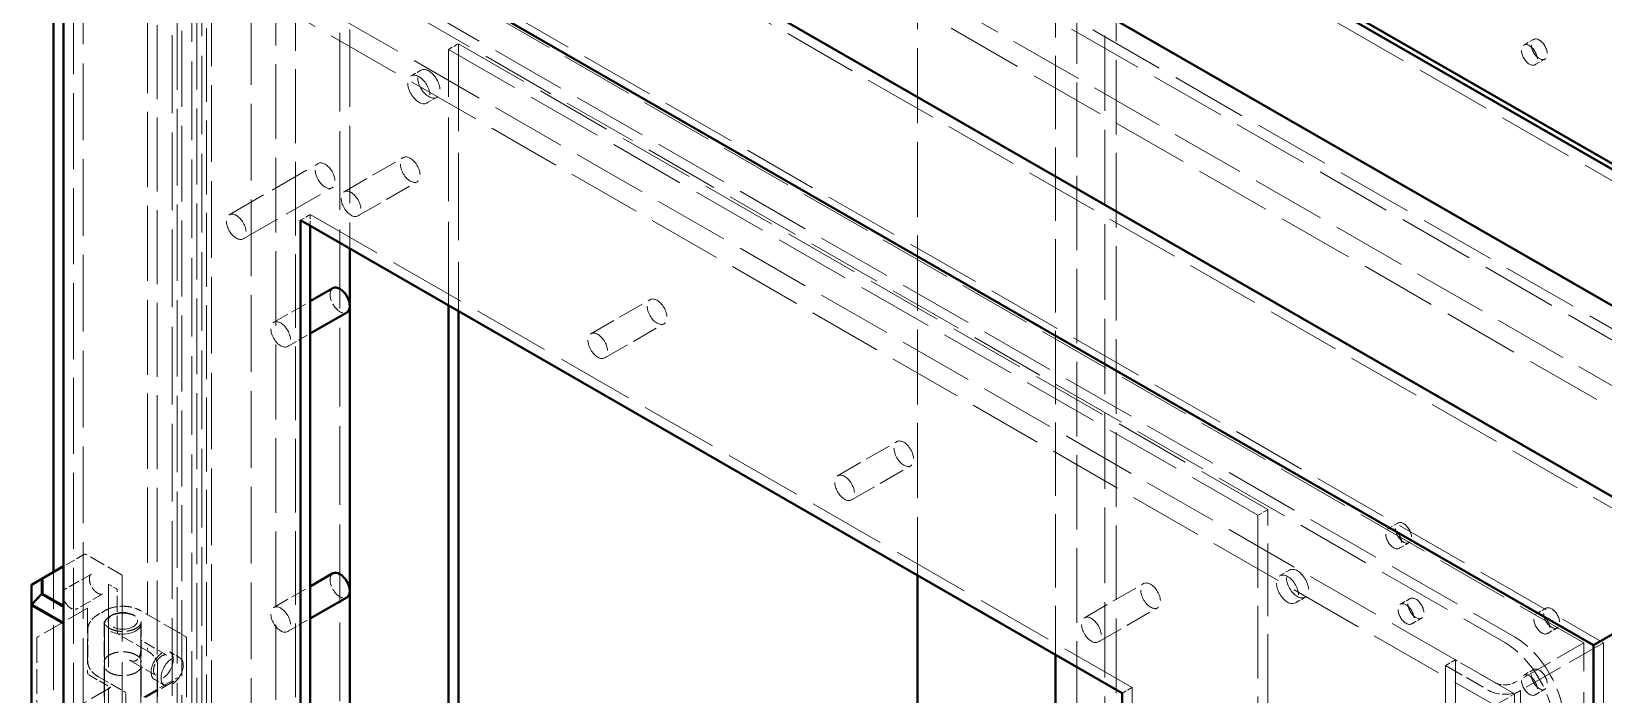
# Model space of a CAD drawing. Header units: millimetres. Extents: x 0 to 2378, y 0 to 1682.
# Drawn here: x 2101.5 to 2191.6, y 1462 to 1500 of the extents above; entities that cross this region are included whole.
import ezdxf

# ---------------------------------------------------------------- set-up
doc = ezdxf.new("R2010")
doc.units = ezdxf.units.MM
doc.header["$LTSCALE"] = 2
doc.linetypes.add('DASHED', pattern=[0.2067, 0.1654, -0.0413])
for name, color, linetype, lineweight in [('가려진 것(ISO)', 2, 'DASHED', 18), ('가시적인 것(ISO)', 3, 'Continuous', 40), ('가시적인 좁은 것(ISO)', 3, 'Continuous', 35)]:
    doc.layers.add(name, color=color, linetype=linetype, lineweight=lineweight)

msp = doc.modelspace()

# ---------------------------------------------------------------- linework, layer by layer
at = {"layer": '가려진 것(ISO)', "ltscale": 13.010817}
msp.add_line((2152.2747, 1574.3754), (2152.2747, 1468.8397), dxfattribs=at)
at = {"layer": '가려진 것(ISO)', "ltscale": 13.102725}
msp.add_line((2163.0227, 1441.3027), (2163.0227, 1547.5838), dxfattribs=at)
at = {"layer": '가려진 것(ISO)', "ltscale": 12.917272}
for p, q in [((2163.6733, 1546.457), (2163.6733, 1441.6802)), ((2161.4105, 1545.154), (2161.4105, 1440.3772))]:
    msp.add_line(p, q, dxfattribs=at)
at = {"layer": '가려진 것(ISO)', "ltscale": 12.719114}
msp.add_line((2160.1943, 1545.955), (2160.1943, 1464.2791), dxfattribs=at)
at = {"layer": '가려진 것(ISO)', "ltscale": 13.269882}
msp.add_line((2109.8483, 1539.4777), (2109.8483, 1413.9012), dxfattribs=at)
at = {"layer": '가려진 것(ISO)', "ltscale": 13.202866}
for p, q in [((2230.6221, 1470.2519), (2110.9797, 1539.1495)), ((2110.1312, 1538.6608), (2229.7736, 1469.7633)), ((2103.9086, 1535.0775), (2223.5511, 1466.18))]:
    msp.add_line(p, q, dxfattribs=at)
at = {"layer": '가려진 것(ISO)', "ltscale": 13.16608}
for p, q in [((2110.9797, 1539.1495), (2110.9797, 1414.5553)), ((2110.1312, 1414.0666), (2110.1312, 1538.6608)), ((2103.9086, 1410.4833), (2103.9086, 1535.0775))]:
    msp.add_line(p, q, dxfattribs=at)
at = {"layer": '가려진 것(ISO)', "ltscale": 13.245917}
for p, q in [((2221.854, 1465.1863), (2109.5655, 1529.849)), ((2110.1312, 1530.1747), (2222.4197, 1465.5121))]:
    msp.add_line(p, q, dxfattribs=at)
at = {"layer": '가려진 것(ISO)', "ltscale": 12.83912}
msp.add_line((2108.7169, 1416.5325), (2108.7169, 1529.354), dxfattribs=at)
at = {"layer": '가려진 것(ISO)', "ltscale": 12.965651}
msp.add_line((2115.5052, 1418.8191), (2115.5052, 1528.3705), dxfattribs=at)
at = {"layer": '가려진 것(ISO)', "ltscale": 12.912267}
for p, q in [((2115.5052, 1528.3705), (2224.9653, 1465.3366)), ((2111.5454, 1526.0902), (2221.0055, 1463.0563))]:
    msp.add_line(p, q, dxfattribs=at)
at = {"layer": '가려진 것(ISO)', "ltscale": 12.810837}
for p, q in [((2116.6365, 1419.4732), (2116.6365, 1527.7164)), ((2111.5454, 1416.5414), (2111.5454, 1524.7846))]:
    msp.add_line(p, q, dxfattribs=at)
at = {"layer": '가려진 것(ISO)', "ltscale": 13.235192}
for p, q in [((2116.6365, 1527.7164), (2224.9653, 1465.334)), ((2111.5454, 1524.7846), (2219.8741, 1462.4022))]:
    msp.add_line(p, q, dxfattribs=at)
at = {"layer": '가려진 것(ISO)', "ltscale": 13.288179}
for p, q in [((2111.8282, 1518.9115), (2111.8282, 1451.5456)), ((2104.4743, 1514.6767), (2104.4743, 1447.3108))]:
    msp.add_line(p, q, dxfattribs=at)
at = {"layer": '가려진 것(ISO)', "ltscale": 12.886484}
msp.add_line((2194.7011, 1471.1882), (2111.8282, 1518.9115), dxfattribs=at)
at = {"layer": '가려진 것(ISO)', "ltscale": 12.873099}
msp.add_line((2191.0242, 1464.8359), (2104.4743, 1514.6767), dxfattribs=at)
at = {"layer": '가려진 것(ISO)', "ltscale": 13.476657}
msp.add_line((2109.5655, 1461.9204), (2109.5655, 1507.468), dxfattribs=at)
at = {"layer": '가려진 것(ISO)', "ltscale": 13.036946}
for p, q in [((2113.5253, 1506.6761), (2185.933, 1464.9793)), ((2114.091, 1507.0018), (2186.4987, 1465.305)), ((2119.1821, 1506.6635), (2191.5899, 1464.9666)), ((2114.091, 1503.7317), (2186.4987, 1462.0348))]:
    msp.add_line(p, q, dxfattribs=at)
at = {"layer": '가려진 것(ISO)', "ltscale": 13.634165}
for p, q in [((2119.1821, 1455.9755), (2119.1821, 1506.6635)), ((2110.6968, 1454.3468), (2110.6968, 1505.0347)), ((2111.2625, 1454.6725), (2111.2625, 1505.3604)), ((2191.5899, 1464.9666), (2191.5899, 1414.2787)), ((2186.4987, 1462.0348), (2186.4987, 1411.3469))]:
    msp.add_line(p, q, dxfattribs=at)
at = {"layer": '가려진 것(ISO)', "ltscale": 13.026467}
msp.add_line((2108.1513, 1506.1805), (2108.1513, 1466.557), dxfattribs=at)
at = {"layer": '가려진 것(ISO)', "ltscale": 12.731393}
msp.add_line((2190.4585, 1464.9641), (2119.7478, 1505.6837), dxfattribs=at)
at = {"layer": '가려진 것(ISO)', "ltscale": 13.398176}
msp.add_line((2119.7478, 1505.6837), (2119.7478, 1487.5707), dxfattribs=at)
at = {"layer": '가려진 것(ISO)', "ltscale": 12.833244}
msp.add_line((2114.091, 1502.4261), (2185.3673, 1461.3808), dxfattribs=at)
at = {"layer": '가려진 것(ISO)', "ltscale": 13.282315}
msp.add_line((2114.091, 1453.0463), (2114.091, 1502.4261), dxfattribs=at)
at = {"layer": '가려진 것(ISO)', "ltscale": 0.761779}
for p, q in [((2125.4047, 1498.9924), (2125.9703, 1499.3182)), ((2187.5893, 1499.5673), (2187.0236, 1499.2415)), ((2188.2365, 1498.4435), (2187.6708, 1498.1177)), ((2123.8242, 1497.8052), (2123.2585, 1497.4794)), ((2124.7224, 1496.2453), (2124.1567, 1495.9196)), ((2116.9194, 1489.1995), (2117.4851, 1489.5253)), ((2171.7909, 1472.2804), (2172.3566, 1472.6061)), ((2179.8112, 1471.8351), (2179.2455, 1471.5093)), ((2180.4583, 1470.7113), (2179.8926, 1470.3855)), ((2173.6045, 1469.1386), (2173.0388, 1468.8128)), ((2174.5027, 1467.5787), (2173.9371, 1467.253)), ((2180.5183, 1467.5036), (2179.9526, 1467.1779)), ((2188.2964, 1466.9487), (2187.7307, 1466.623)), ((2181.1654, 1466.3799), (2180.5997, 1466.0541)), ((2188.9436, 1465.8249), (2188.3779, 1465.4992)), ((2110.0146, 1464.1033), (2109.4489, 1464.4291)), ((2183.1046, 1463.9868), (2182.5389, 1463.6611)), ((2187.5893, 1463.4317), (2187.0236, 1463.1059)), ((2109.1163, 1462.5434), (2108.5507, 1462.8692)), ((2164.0127, 1462.0803), (2164.5784, 1462.406)), ((2188.2365, 1462.3079), (2187.6708, 1461.9821))]:
    msp.add_line(p, q, dxfattribs=at)
at = {"layer": '가려진 것(ISO)', "ltscale": 13.223674}
for p, q in [((2172.3566, 1472.6061), (2125.9703, 1499.3182)), ((2125.4047, 1498.9924), (2171.7909, 1472.2804))]:
    msp.add_line(p, q, dxfattribs=at)
at = {"layer": '가려진 것(ISO)', "ltscale": 15.120252}
msp.add_line((2125.9703, 1499.3182), (2125.9703, 1483.9874), dxfattribs=at)
at = {"layer": '가려진 것(ISO)', "ltscale": 14.477685}
msp.add_line((2125.4047, 1484.3132), (2125.4047, 1498.9924), dxfattribs=at)
at = {"layer": '가려진 것(ISO)', "ltscale": 6.856808}
for p, q in [((2112.8432, 1489.5184), (2117.9344, 1492.4502)), ((2113.6416, 1488.1319), (2118.7328, 1491.0637)), ((2191.5899, 1464.9666), (2186.4987, 1462.0348))]:
    msp.add_line(p, q, dxfattribs=at)
at = {"layer": '가려진 것(ISO)', "ltscale": 4.571172}
for p, q in [((2119.4193, 1490.8369), (2122.8134, 1492.7914)), ((2120.2177, 1489.4504), (2123.6119, 1491.4049)), ((2133.5614, 1482.693), (2136.9555, 1484.6475)), ((2134.3599, 1481.3065), (2137.754, 1483.261)), ((2147.7036, 1474.5491), (2151.0977, 1476.5036)), ((2148.502, 1473.1625), (2151.8961, 1475.1171)), ((2161.8457, 1466.4052), (2165.2398, 1468.3597)), ((2162.6441, 1465.0186), (2166.0383, 1466.9732))]:
    msp.add_line(p, q, dxfattribs=at)
at = {"layer": '가려진 것(ISO)', "ltscale": 0.758838}
msp.add_line((2117.4851, 1489.5253), (2117.4851, 1488.8738), dxfattribs=at)
at = {"layer": '가려진 것(ISO)', "ltscale": 13.425254}
msp.add_line((2164.5784, 1462.406), (2117.4851, 1489.5253), dxfattribs=at)
at = {"layer": '가려진 것(ISO)', "ltscale": 2.823223}
for p, q in [((2115.3888, 1483.3474), (2117.4851, 1484.5545)), ((2115.3888, 1466.9964), (2117.4851, 1468.2036))]:
    msp.add_line(p, q, dxfattribs=at)
at = {"layer": '가려진 것(ISO)', "ltscale": 1.747849}
for p, q in [((2116.1872, 1481.9608), (2117.4851, 1482.7082)), ((2116.1872, 1465.6099), (2117.4851, 1466.3573))]:
    msp.add_line(p, q, dxfattribs=at)
at = {"layer": '가려진 것(ISO)', "ltscale": 12.578616}
for p, q in [((2171.7909, 1472.2804), (2171.7909, 1429.7679)), ((2172.3566, 1430.0937), (2172.3566, 1472.6061))]:
    msp.add_line(p, q, dxfattribs=at)
at = {"layer": '가려진 것(ISO)', "ltscale": 1.615728}
msp.add_line((2104.5427, 1470.0457), (2103.3429, 1469.3548), dxfattribs=at)
at = {"layer": '가려진 것(ISO)', "ltscale": 2.749199}
msp.add_line((2106.6638, 1468.8702), (2104.6225, 1470.0457), dxfattribs=at)
at = {"layer": '가려진 것(ISO)', "ltscale": 11.282131}
msp.add_line((2102.7772, 1457.5899), (2102.7772, 1469.0291), dxfattribs=at)
at = {"layer": '가려진 것(ISO)', "ltscale": 1.975773}
for p, q in [((2104.9369, 1468.912), (2103.4698, 1468.0671)), ((2105.5956, 1467.7681), (2104.1286, 1466.9233))]:
    msp.add_line(p, q, dxfattribs=at)
at = {"layer": '가려진 것(ISO)', "ltscale": 14.320271}
for p, q in [((2106.7039, 1459.1211), (2106.7039, 1468.8009)), ((2105.9217, 1468.3122), (2105.9217, 1458.6325))]:
    msp.add_line(p, q, dxfattribs=at)
at = {"layer": '가려진 것(ISO)', "ltscale": 11.611031}
msp.add_line((2197.8124, 1468.745), (2191.0242, 1464.8359), dxfattribs=at)
at = {"layer": '가려진 것(ISO)', "ltscale": 0.609403}
msp.add_line((2106.381, 1468.0558), (2105.9284, 1468.3164), dxfattribs=at)
at = {"layer": '가려진 것(ISO)', "ltscale": 2.799804}
msp.add_line((2106.4211, 1465.5829), (2106.4211, 1467.9865), dxfattribs=at)
at = {"layer": '가려진 것(ISO)', "ltscale": 3.847387}
for p, q in [((2104.7172, 1466.953), (2101.8605, 1465.3079)), ((2106.0416, 1462.4024), (2103.1849, 1460.7573))]:
    msp.add_line(p, q, dxfattribs=at)
at = {"layer": '가려진 것(ISO)', "ltscale": 4.304514}
for p, q in [((2104.724, 1466.9488), (2104.724, 1463.2535)), ((2101.8204, 1465.2386), (2101.8204, 1461.5433))]:
    msp.add_line(p, q, dxfattribs=at)
at = {"layer": '가려진 것(ISO)', "ltscale": 0.744879}
msp.add_line((2105.7267, 1466.8185), (2105.334, 1466.5906), dxfattribs=at)
at = {"layer": '가려진 것(ISO)', "ltscale": 2.971227}
msp.add_line((2109.9497, 1465.5503), (2107.7435, 1466.8207), dxfattribs=at)
at = {"layer": '가려진 것(ISO)', "ltscale": 2.704569}
for p, q in [((2105.677, 1466.1948), (2105.677, 1463.873)), ((2107.797, 1466.1948), (2107.797, 1463.873))]:
    msp.add_line(p, q, dxfattribs=at)
at = {"layer": '가려진 것(ISO)', "ltscale": 13.933224}
for p, q in [((2105.697, 1466.064), (2105.697, 1456.6459)), ((2107.777, 1466.064), (2107.777, 1456.6459))]:
    msp.add_line(p, q, dxfattribs=at)
at = {"layer": '가려진 것(ISO)', "ltscale": 0.269272}
for p, q in [((2106.1408, 1466.5683), (2105.9988, 1466.4859)), ((2107.3333, 1466.5683), (2107.4753, 1466.4859))]:
    msp.add_line(p, q, dxfattribs=at)
at = {"layer": '가려진 것(ISO)', "ltscale": 2.177789}
msp.add_line((2104.737, 1465.7426), (2104.737, 1463.873), dxfattribs=at)
at = {"layer": '가려진 것(ISO)', "ltscale": 2.209348}
msp.add_line((2108.1346, 1464.5116), (2106.4941, 1465.4563), dxfattribs=at)
at = {"layer": '가려진 것(ISO)', "ltscale": 2.006038}
for p, q in [((2109.2726, 1464.2537), (2107.783, 1465.1114)), ((2108.6139, 1463.1098), (2107.1243, 1463.9675))]:
    msp.add_line(p, q, dxfattribs=at)
at = {"layer": '가려진 것(ISO)', "ltscale": 0.744878}
msp.add_line((2110.341, 1465.3232), (2109.9499, 1465.5502), dxfattribs=at)
at = {"layer": '가려진 것(ISO)', "ltscale": 12.982252}
msp.add_line((2110.3809, 1456.4787), (2110.3809, 1465.254), dxfattribs=at)
at = {"layer": '가려진 것(ISO)', "ltscale": 5.33305}
msp.add_line((2190.4585, 1464.9641), (2186.4987, 1462.6838), dxfattribs=at)
at = {"layer": '가려진 것(ISO)', "ltscale": 14.513788}
for p, q in [((2190.4585, 1445.343), (2190.4585, 1464.9641)), ((2183.1046, 1463.9868), (2183.1046, 1444.3657)), ((2182.5389, 1463.6611), (2182.5389, 1444.0399)), ((2186.8381, 1462.2277), (2186.8381, 1442.6066))]:
    msp.add_line(p, q, dxfattribs=at)
at = {"layer": '가려진 것(ISO)', "ltscale": 0.247511}
msp.add_line((2108.1513, 1464.6874), (2108.1513, 1464.4748), dxfattribs=at)
at = {"layer": '가려진 것(ISO)', "ltscale": 3.047415}
msp.add_line((2185.3673, 1462.6838), (2183.1046, 1463.9868), dxfattribs=at)
at = {"layer": '가려진 것(ISO)', "ltscale": 1.676033}
msp.add_line((2104.7971, 1463.1269), (2106.0416, 1462.4102), dxfattribs=at)
at = {"layer": '가려진 것(ISO)', "ltscale": 5.371144}
for p, q in [((2105.677, 1463.6604), (2105.677, 1459.0495)), ((2107.797, 1463.6604), (2107.797, 1459.0495)), ((2108.737, 1463.6604), (2108.737, 1459.0495))]:
    msp.add_line(p, q, dxfattribs=at)
at = {"layer": '가려진 것(ISO)', "ltscale": 3.352166}
msp.add_line((2182.5389, 1463.6611), (2185.0279, 1462.2277), dxfattribs=at)
at = {"layer": '가려진 것(ISO)', "ltscale": 2.018878}
msp.add_line((2105.3395, 1463.0219), (2106.8385, 1462.1586), dxfattribs=at)
at = {"layer": '가려진 것(ISO)', "ltscale": 2.5141}
for p, q in [((2107.9416, 1461.8563), (2109.8084, 1462.9313)), ((2108.0498, 1461.8322), (2109.9165, 1462.9072))]:
    msp.add_line(p, q, dxfattribs=at)
at = {"layer": '가려진 것(ISO)', "ltscale": 0.037994}
msp.add_line((2109.9165, 1462.9151), (2109.8882, 1462.9313), dxfattribs=at)
at = {"layer": '가려진 것(ISO)', "ltscale": 13.546203}
msp.add_line((2164.5784, 1430.3582), (2164.5784, 1462.406), dxfattribs=at)
at = {"layer": '가려진 것(ISO)', "ltscale": 1.980784}
msp.add_line((2186.8381, 1462.2277), (2185.3673, 1461.3808), dxfattribs=at)
at = {"layer": '가려진 것(ISO)', "ltscale": 5.561614}
msp.add_line((2106.9116, 1462.032), (2106.9116, 1457.2575), dxfattribs=at)
at = {"layer": '가려진 것(ISO)', "ltscale": 0.079514}
for centre, start, end in [((2104.5826, 1469.9764), 60.064008, 119.935992), ((2110.3009, 1465.254), 0, 59.872355), ((2109.8483, 1462.862), 60.064008, 119.935992)]:
    msp.add_arc(centre, 0.08, start, end, dxfattribs=at)
at = {"layer": '가려진 것(ISO)', "ltscale": 0.079769}
for centre, start, end in [((2106.6239, 1468.8009), 0, 60.064008), ((2106.3411, 1467.9865), 0, 60.064008), ((2101.9004, 1465.2386), 119.935992, 180)]:
    msp.add_arc(centre, 0.08, start, end, dxfattribs=at)
at = {"layer": '가려진 것(ISO)', "ltscale": 0.000154846}
msp.add_arc((2109.9097, 1465.481), 0.08, 59.872355, 60.064008, dxfattribs=at)
at = {"layer": '가려진 것(ISO)', "ltscale": 3.879783}
for centre in [(2187.3472, 1498.6796), (2187.9129, 1499.0054), (2179.569, 1470.9474), (2180.1347, 1471.2732), (2180.8418, 1466.9417), (2180.2761, 1466.616), (2188.0543, 1466.0611), (2188.62, 1466.3868), (2187.3472, 1462.544), (2187.9129, 1462.8698)]:
    msp.add_ellipse(centre, major_axis=(0.3236, -0.5619), ratio=0.5780931, dxfattribs=at)
at = {"layer": '가려진 것(ISO)', "ltscale": 5.385303}
for centre, major_axis in [((2123.7076, 1496.6995), (0.4491, -0.7799)), ((2124.2733, 1497.0253), (0.4491, -0.7799)), ((2173.4879, 1468.0329), (0.4491, -0.7799)), ((2174.0536, 1468.3587), (0.4491, -0.7799)), ((2108.9998, 1463.6491), (-0.4491, -0.7799)), ((2109.5655, 1463.3234), (-0.4491, -0.7799))]:
    msp.add_ellipse(centre, major_axis=major_axis, ratio=0.5780931, dxfattribs=at)
at = {"layer": '가려진 것(ISO)', "ltscale": 4.786925}
for centre in [(2123.2126, 1492.0982), (2118.3336, 1491.757), (2119.8185, 1490.1436), (2113.2424, 1488.8252), (2137.3548, 1483.9543), (2115.788, 1482.6541), (2133.9607, 1481.9997), (2151.4969, 1475.8104), (2148.1028, 1473.8558), (2165.639, 1467.6664), (2115.788, 1466.3032), (2162.2449, 1465.7119)]:
    msp.add_ellipse(centre, major_axis=(0.3992, -0.6933), ratio=0.5780931, dxfattribs=at)
at = {"layer": '가려진 것(ISO)', "ltscale": 2.393412}
for centre, start_param in [((2119.1821, 1484.6086), 3.1415926), ((2119.1821, 1468.2577), 3.1415927)]:
    msp.add_ellipse(centre, major_axis=(0.3992, -0.6933), ratio=0.5780931, start_param=start_param, end_param=6.2831853, dxfattribs=at)
at = {"layer": '가려진 것(ISO)', "ltscale": 5.026248}
msp.add_ellipse((2106.737, 1466.2275), major_axis=(-0.84, 0), ratio=0.5758617, dxfattribs=at)
at = {"layer": '가려진 것(ISO)', "ltscale": 6.223032}
msp.add_ellipse((2106.737, 1466.064), major_axis=(-1.04, 0), ratio=0.5758617, dxfattribs=at)
at = {"layer": '가려진 것(ISO)', "ltscale": 5.983681}
for centre in [(2185.933, 1461.7091), (2186.4987, 1462.0348)]:
    msp.add_ellipse(centre, major_axis=(1.9961, -3.4663), ratio=0.5780931, start_param=0.7873319, end_param=2.3581282, dxfattribs=at)
at = {"layer": '가려진 것(ISO)', "ltscale": 1.91471}
msp.add_ellipse((2185.933, 1462.749), major_axis=(1.28, 0), ratio=0.5758617, start_param=3.9269908, end_param=5.4977871, dxfattribs=at)
at = {"layer": '가려진 것(ISO)', "ltscale": 1.196656}
msp.add_ellipse((2185.933, 1463.0096), major_axis=(-0.8, 0), ratio=0.5758617, start_param=0.7853982, end_param=2.3561945, dxfattribs=at)
at = {"layer": '가려진 것(ISO)', "ltscale": 2.043458}
for points, knots in [([(2104.9369, 1468.912), (2104.9011, 1468.8914), (2104.8715, 1468.8572), (2104.8354, 1468.7669), (2104.8256, 1468.7194), (2104.8214, 1468.6133), (2104.8263, 1468.5555), (2104.8505, 1468.4337), (2104.8701, 1468.3697), (2104.9224, 1468.2423), (2104.9554, 1468.1789), (2105.0314, 1468.06), (2105.0743, 1468.0045), (2105.1652, 1467.9075), (2105.2131, 1467.866), (2105.3075, 1467.8009), (2105.3541, 1467.7771), (2105.4406, 1467.7479), (2105.4803, 1467.7425), (2105.5457, 1467.7466), (2105.5723, 1467.7547), (2105.5956, 1467.7681)], [2.3542608, 2.3542608, 2.3542608, 2.3542608, 2.7822707, 2.7822707, 3.0966271, 3.0966271, 3.3962291, 3.3962291, 3.6987069, 3.6987069, 4.0042369, 4.0042369, 4.3104088, 4.3104088, 4.6145833, 4.6145833, 4.9150612, 4.9150612, 5.217374, 5.217374, 5.4958534, 5.4958534, 5.4958534, 5.4958534]), ([(2108.6139, 1463.1098), (2108.5781, 1463.1304), (2108.5485, 1463.1645), (2108.5124, 1463.2548), (2108.5026, 1463.3023), (2108.4984, 1463.4085), (2108.5032, 1463.4663), (2108.5275, 1463.588), (2108.547, 1463.652), (2108.5994, 1463.7794), (2108.6324, 1463.8428), (2108.7083, 1463.9617), (2108.7513, 1464.0172), (2108.8422, 1464.1142), (2108.89, 1464.1558), (2108.9845, 1464.2209), (2109.031, 1464.2446), (2109.1176, 1464.2739), (2109.1573, 1464.2793), (2109.2227, 1464.2751), (2109.2493, 1464.2671), (2109.2726, 1464.2537)], [5.4958534, 5.4958534, 5.4958534, 5.4958534, 5.9238633, 5.9238633, 6.2382198, 6.2382198, 6.5378218, 6.5378218, 6.8402996, 6.8402996, 7.1458296, 7.1458296, 7.4520014, 7.4520014, 7.7561759, 7.7561759, 8.0566539, 8.0566539, 8.3589667, 8.3589667, 8.6374461, 8.6374461, 8.6374461, 8.6374461])]:
    msp.add_open_spline(points, degree=3, knots=knots, dxfattribs=at)
at = {"layer": '가려진 것(ISO)', "ltscale": 1.922212}
msp.add_open_spline([(2103.4698, 1468.0671), (2103.4341, 1468.0465), (2103.4032, 1468.0177), (2103.3528, 1467.9463), (2103.3344, 1467.9029), (2103.3101, 1467.8024), (2103.3064, 1467.744), (2103.3155, 1467.62), (2103.3289, 1467.5542), (2103.3709, 1467.4235), (2103.3994, 1467.3587), (2103.4685, 1467.236), (2103.5089, 1467.1781), (2103.5984, 1467.0743), (2103.6475, 1467.0284), (2103.7507, 1466.9533), (2103.8049, 1466.9242), (2103.9131, 1466.8886), (2103.9674, 1466.8815), (2104.0581, 1466.8922), (2104.0953, 1466.9041), (2104.1286, 1466.9233)], degree=3, knots=[2.3542608, 2.3542608, 2.3542608, 2.3542608, 2.6157607, 2.6157607, 2.9015317, 2.9015317, 3.2291526, 3.2291526, 3.5699145, 3.5699145, 3.908034, 3.908034, 4.2443604, 4.2443604, 4.5821551, 4.5821551, 4.9228835, 4.9228835, 5.252898, 5.252898, 5.4958534, 5.4958534, 5.4958534, 5.4958534], dxfattribs=at)
at = {"layer": '가려진 것(ISO)', "ltscale": 0.09185}
msp.add_open_spline([(2105.9284, 1468.3164), (2105.9257, 1468.318), (2105.9235, 1468.3195), (2105.9203, 1468.322), (2105.9194, 1468.323), (2105.9186, 1468.3239), (2105.9187, 1468.3238), (2105.9196, 1468.3224), (2105.9202, 1468.321), (2105.9213, 1468.3171), (2105.9217, 1468.3147), (2105.9217, 1468.3122)], degree=3, knots=[1.57079633, 1.57079633, 1.57079633, 1.57079633, 1.72787596, 1.72787596, 1.88495559, 1.88495559, 2.04203522, 2.04203522, 2.19911486, 2.19911486, 2.35619449, 2.35619449, 2.35619449, 2.35619449], dxfattribs=at)
at = {"layer": '가려진 것(ISO)', "ltscale": 0.091836}
msp.add_open_spline([(2104.7172, 1466.953), (2104.7193, 1466.9542), (2104.7212, 1466.9557), (2104.7239, 1466.9585), (2104.7248, 1466.9597), (2104.7256, 1466.9611), (2104.7256, 1466.9612), (2104.7252, 1466.96), (2104.7248, 1466.9587), (2104.7242, 1466.9547), (2104.724, 1466.952), (2104.724, 1466.9488)], degree=3, knots=[2.35426078, 2.35426078, 2.35426078, 2.35426078, 2.51172716, 2.51172716, 2.66919353, 2.66919353, 2.8266599, 2.8266599, 2.98412628, 2.98412628, 3.14159265, 3.14159265, 3.14159265, 3.14159265], dxfattribs=at)
at = {"layer": '가려진 것(ISO)', "ltscale": 2.124007}
msp.add_open_spline([(2105.7267, 1466.8185), (2105.834, 1466.8808), (2105.957, 1466.9324), (2106.2231, 1467.0111), (2106.3662, 1467.0381), (2106.6593, 1467.0652), (2106.8093, 1467.0654), (2107.1026, 1467.0389), (2107.2459, 1467.0122), (2107.5124, 1466.9342), (2107.6357, 1466.8828), (2107.7435, 1466.8207)], degree=3, knots=[1.5669434, 1.5669434, 1.5669434, 1.5669434, 1.8818733, 1.8818733, 2.1968031, 2.1968031, 2.511733, 2.511733, 2.8266628, 2.8266628, 3.1415927, 3.1415927, 3.1415927, 3.1415927], dxfattribs=at)
at = {"layer": '가려진 것(ISO)', "ltscale": 1.482217}
msp.add_open_spline([(2104.737, 1465.7426), (2104.737, 1465.8075), (2104.7459, 1465.8723), (2104.7807, 1465.9994), (2104.8066, 1466.0617), (2104.8741, 1466.1819), (2104.9156, 1466.2399), (2105.0128, 1466.3504), (2105.0685, 1466.4029), (2105.1923, 1466.5017), (2105.2604, 1466.5479), (2105.334, 1466.5906)], degree=3, knots=[0.78539816, 0.78539816, 0.78539816, 0.78539816, 0.94170722, 0.94170722, 1.09801628, 1.09801628, 1.25432533, 1.25432533, 1.41063439, 1.41063439, 1.56694344, 1.56694344, 1.56694344, 1.56694344], dxfattribs=at)
at = {"layer": '가려진 것(ISO)', "ltscale": 3.237567}
for points, knots in [([(2107.797, 1466.1948), (2107.797, 1466.1293), (2107.7757, 1466.063), (2107.6914, 1465.9412), (2107.6348, 1465.8863), (2107.4933, 1465.7899), (2107.41, 1465.7481), (2107.2228, 1465.6803), (2107.1189, 1465.6545), (2106.901, 1465.6221), (2106.7868, 1465.6156), (2106.5605, 1465.6232), (2106.4484, 1465.6372), (2106.2385, 1465.684), (2106.1406, 1465.7166), (2105.9697, 1465.7961), (2105.8964, 1465.8427), (2105.7805, 1465.9437), (2105.7381, 1465.9979), (2105.6882, 1466.0998), (2105.677, 1466.1474), (2105.677, 1466.1948)], [3.9269908, 3.9269908, 3.9269908, 3.9269908, 4.3065609, 4.3065609, 4.6291962, 4.6291962, 4.9365405, 4.9365405, 5.2450668, 5.2450668, 5.5556672, 5.5556672, 5.866818, 5.866818, 6.1767774, 6.1767774, 6.4844185, 6.4844185, 6.7936865, 6.7936865, 7.0685835, 7.0685835, 7.0685835, 7.0685835]), ([(2105.677, 1463.873), (2105.677, 1463.9385), (2105.6983, 1464.0048), (2105.7827, 1464.1266), (2105.8393, 1464.1816), (2105.9808, 1464.2779), (2106.0641, 1464.3197), (2106.2513, 1464.3875), (2106.3551, 1464.4133), (2106.5731, 1464.4458), (2106.6873, 1464.4522), (2106.9136, 1464.4446), (2107.0257, 1464.4306), (2107.2356, 1464.3839), (2107.3335, 1464.3512), (2107.5044, 1464.2718), (2107.5776, 1464.2251), (2107.6936, 1464.1241), (2107.736, 1464.0699), (2107.7859, 1463.9681), (2107.797, 1463.9204), (2107.797, 1463.873)], [0.7853982, 0.7853982, 0.7853982, 0.7853982, 1.1649683, 1.1649683, 1.4876036, 1.4876036, 1.7949478, 1.7949478, 2.1034741, 2.1034741, 2.4140745, 2.4140745, 2.7252253, 2.7252253, 3.0351847, 3.0351847, 3.3428258, 3.3428258, 3.6520939, 3.6520939, 3.9269908, 3.9269908, 3.9269908, 3.9269908]), ([(2107.797, 1463.6604), (2107.797, 1463.5949), (2107.7757, 1463.5286), (2107.6914, 1463.4068), (2107.6348, 1463.3519), (2107.4933, 1463.2555), (2107.41, 1463.2137), (2107.2228, 1463.1459), (2107.1189, 1463.1201), (2106.901, 1463.0877), (2106.7868, 1463.0812), (2106.5605, 1463.0888), (2106.4484, 1463.1028), (2106.2385, 1463.1496), (2106.1406, 1463.1822), (2105.9697, 1463.2617), (2105.8964, 1463.3084), (2105.7805, 1463.4093), (2105.7381, 1463.4635), (2105.6882, 1463.5654), (2105.677, 1463.613), (2105.677, 1463.6604)], [5.4977871, 5.4977871, 5.4977871, 5.4977871, 5.8773572, 5.8773572, 6.1999926, 6.1999926, 6.5073368, 6.5073368, 6.8158631, 6.8158631, 7.1264635, 7.1264635, 7.4376143, 7.4376143, 7.7475737, 7.7475737, 8.0552148, 8.0552148, 8.3644828, 8.3644828, 8.6393798, 8.6393798, 8.6393798, 8.6393798])]:
    msp.add_open_spline(points, degree=3, knots=knots, dxfattribs=at)
at = {"layer": '가려진 것(ISO)', "ltscale": 0.167975}
for points, knots in [([(2106.4211, 1465.5829), (2106.4211, 1465.5787), (2106.4215, 1465.5734), (2106.4235, 1465.5613), (2106.4251, 1465.5543), (2106.43, 1465.5391), (2106.4334, 1465.5309), (2106.4414, 1465.5145), (2106.4462, 1465.5063), (2106.4567, 1465.491), (2106.4624, 1465.4839), (2106.4736, 1465.4719), (2106.4791, 1465.4669), (2106.4878, 1465.4602), (2106.4912, 1465.458), (2106.4941, 1465.4563)], [3.1415927, 3.1415927, 3.1415927, 3.1415927, 3.3485711, 3.3485711, 3.5722397, 3.5722397, 3.8114088, 3.8114088, 4.0593907, 4.0593907, 4.3069641, 4.3069641, 4.5444705, 4.5444705, 4.712389, 4.712389, 4.712389, 4.712389]), ([(2104.724, 1463.2535), (2104.724, 1463.2492), (2104.7244, 1463.244), (2104.7264, 1463.2319), (2104.7281, 1463.2249), (2104.733, 1463.2097), (2104.7363, 1463.2015), (2104.7444, 1463.1851), (2104.7492, 1463.1769), (2104.7596, 1463.1616), (2104.7653, 1463.1545), (2104.7765, 1463.1425), (2104.782, 1463.1375), (2104.7907, 1463.1308), (2104.7941, 1463.1286), (2104.7971, 1463.1269)], [3.1415927, 3.1415927, 3.1415927, 3.1415927, 3.3485711, 3.3485711, 3.5722397, 3.5722397, 3.8114088, 3.8114088, 4.0593907, 4.0593907, 4.3069641, 4.3069641, 4.5444705, 4.5444705, 4.712389, 4.712389, 4.712389, 4.712389]), ([(2106.8385, 1462.1586), (2106.8422, 1462.1565), (2106.8465, 1462.1536), (2106.8559, 1462.1458), (2106.8611, 1462.1409), (2106.8718, 1462.1291), (2106.8772, 1462.1222), (2106.8874, 1462.107), (2106.8921, 1462.0987), (2106.9001, 1462.082), (2106.9034, 1462.0736), (2106.9083, 1462.0578), (2106.9099, 1462.0505), (2106.9113, 1462.0395), (2106.9116, 1462.0354), (2106.9116, 1462.032)], [1.5707963, 1.5707963, 1.5707963, 1.5707963, 1.777497, 1.777497, 2.000831, 2.000831, 2.2397519, 2.2397519, 2.4876464, 2.4876464, 2.735321, 2.735321, 2.973105, 2.973105, 3.1415927, 3.1415927, 3.1415927, 3.1415927])]:
    msp.add_open_spline(points, degree=3, knots=knots, dxfattribs=at)
at = {"layer": '가려진 것(ISO)', "ltscale": 1.578506}
msp.add_open_spline([(2107.1242, 1463.9676), (2107.1824, 1463.9341), (2107.2475, 1463.913), (2107.3686, 1463.9049), (2107.4264, 1463.9149), (2107.5235, 1463.9606), (2107.5655, 1463.9931), (2107.6342, 1464.0722), (2107.6627, 1464.1179), (2107.7106, 1464.2207), (2107.7299, 1464.2793), (2107.7614, 1464.41), (2107.7725, 1464.4842), (2107.7873, 1464.6368), (2107.7907, 1464.7175), (2107.7931, 1464.8294), (2107.7935, 1464.8664), (2107.7935, 1464.9004)], degree=3, knots=[0, 0, 0, 0, 0.0645983, 0.0645983, 0.12302771, 0.12302771, 0.17293383, 0.17293383, 0.21823658, 0.21823658, 0.26611, 0.26611, 0.32146846, 0.32146846, 0.3812138, 0.3812138, 0.41256385, 0.41256385, 0.41256385, 0.41256385], dxfattribs=at)
at = {"layer": '가려진 것(ISO)', "ltscale": 0.556902}
msp.add_open_spline([(2107.7935, 1464.9004), (2107.7935, 1464.9484), (2107.7928, 1464.9913), (2107.7893, 1465.0583), (2107.7862, 1465.0842), (2107.78, 1465.1111), (2107.7783, 1465.1144), (2107.7771, 1465.1165), (2107.7772, 1465.1163), (2107.7785, 1465.1148), (2107.7807, 1465.1128), (2107.7829, 1465.1115)], degree=3, knots=[0, 0, 0, 0, 0.04429238, 0.04429238, 0.08686792, 0.08686792, 0.11888378, 0.11888378, 0.12654814, 0.12654814, 0.14561167, 0.14561167, 0.14561167, 0.14561167], dxfattribs=at)
at = {"layer": '가려진 것(ISO)'}
for points in [[(2107.7829, 1465.1115), (2107.7829, 1465.1115), (2107.7829, 1465.1115), (2107.7829, 1465.1115)], [(2107.1242, 1463.9676), (2107.1242, 1463.9676), (2107.1242, 1463.9676), (2107.1243, 1463.9676)]]:
    msp.add_open_spline(points, degree=3, dxfattribs=at)
at = {"layer": '가려진 것(ISO)', "ltscale": 1.489471}
for points, knots in [([(2108.1346, 1464.5116), (2108.2088, 1464.4688), (2108.2776, 1464.4225), (2108.4025, 1464.3235), (2108.4586, 1464.2708), (2108.5567, 1464.16), (2108.5987, 1464.1018), (2108.6668, 1463.981), (2108.693, 1463.9185), (2108.7281, 1463.7907), (2108.737, 1463.7256), (2108.737, 1463.6604)], [4.71238898, 4.71238898, 4.71238898, 4.71238898, 4.86946861, 4.86946861, 5.02654825, 5.02654825, 5.18362788, 5.18362788, 5.34070751, 5.34070751, 5.49778714, 5.49778714, 5.49778714, 5.49778714]), ([(2105.3395, 1463.0219), (2105.2652, 1463.0646), (2105.1965, 1463.1109), (2105.0716, 1463.2099), (2105.0154, 1463.2626), (2104.9173, 1463.3735), (2104.8754, 1463.4316), (2104.8073, 1463.5524), (2104.7811, 1463.615), (2104.746, 1463.7427), (2104.737, 1463.8078), (2104.737, 1463.873)], [0, 0, 0, 0, 0.15707963, 0.15707963, 0.31415927, 0.31415927, 0.4712389, 0.4712389, 0.62831853, 0.62831853, 0.78539816, 0.78539816, 0.78539816, 0.78539816])]:
    msp.add_open_spline(points, degree=3, knots=knots, dxfattribs=at)
at = {"layer": '가려진 것(ISO)', "ltscale": 0.091428}
for points, knots in [([(2106.0416, 1462.4102), (2106.0443, 1462.4086), (2106.0467, 1462.4075), (2106.0504, 1462.406), (2106.0517, 1462.4057), (2106.0529, 1462.4055), (2106.0528, 1462.4056), (2106.0512, 1462.4055), (2106.0497, 1462.4054), (2106.0459, 1462.4044), (2106.0437, 1462.4035), (2106.0416, 1462.4024)], [4.71238898, 4.71238898, 4.71238898, 4.71238898, 4.86908187, 4.86908187, 5.02577476, 5.02577476, 5.18246765, 5.18246765, 5.33916054, 5.33916054, 5.49585344, 5.49585344, 5.49585344, 5.49585344]), ([(2109.9165, 1462.9072), (2109.9193, 1462.9088), (2109.9217, 1462.9099), (2109.9254, 1462.9114), (2109.9267, 1462.9117), (2109.9278, 1462.9119), (2109.9277, 1462.9119), (2109.9261, 1462.9119), (2109.9246, 1462.912), (2109.9208, 1462.913), (2109.9186, 1462.9139), (2109.9165, 1462.9151)], [1.57079633, 1.57079633, 1.57079633, 1.57079633, 1.72748922, 1.72748922, 1.88418211, 1.88418211, 2.040875, 2.040875, 2.19756789, 2.19756789, 2.35426078, 2.35426078, 2.35426078, 2.35426078])]:
    msp.add_open_spline(points, degree=3, knots=knots, dxfattribs=at)
at = {"layer": '가시적인 것(ISO)'}
for p, q in [((2230.6221, 1470.2545), (2109.8483, 1539.8035)), ((2230.3393, 1470.0916), (2109.5655, 1539.6406)), ((2102.7772, 1535.7315), (2223.5511, 1466.1825)), ((2111.2625, 1519.8913), (2198.9438, 1469.3991)), ((2103.3429, 1515.3307), (2103.3429, 1446.6568)), ((2191.0242, 1464.8385), (2103.3429, 1515.3307)), ((2102.7772, 1469.0291), (2102.7772, 1505.9887)), ((2116.9194, 1457.1517), (2116.9194, 1489.1995)), ((2116.9194, 1489.1995), (2164.0127, 1462.0803)), ((2117.4851, 1488.8738), (2117.4851, 1457.4774)), ((2119.7478, 1487.5707), (2119.7478, 1456.3038)), ((2117.4851, 1484.5545), (2118.7829, 1485.3019)), ((2117.4851, 1482.7082), (2119.5813, 1483.9154)), ((2125.4047, 1456.48), (2125.4047, 1484.3132)), ((2125.9703, 1483.9874), (2125.9703, 1456.8057)), ((2198.9438, 1469.3991), (2191.0242, 1464.8385)), ((2101.5444, 1468.3174), (2102.0975, 1468.6377)), ((2103.3429, 1469.3548), (2102.0977, 1468.6377)), ((2117.4851, 1468.2036), (2118.7829, 1468.951)), ((2152.2747, 1468.8397), (2152.2747, 1441.658)), ((2101.5045, 1467.1462), (2101.5045, 1468.2481)), ((2101.5045, 1458.3708), (2101.5045, 1467.1462)), ((2117.4851, 1466.3573), (2119.5813, 1467.5644)), ((2160.1943, 1464.2791), (2160.1943, 1451.3302)), ((2191.0242, 1396.1645), (2191.0242, 1464.8385)), ((2164.0127, 1462.0803), (2164.0127, 1430.0324))]:
    msp.add_line(p, q, dxfattribs=at)
for centre, start, end in [((2102.1376, 1468.5684), 119.935992, 120.071588), ((2101.5845, 1468.2481), 120.071588, 180)]:
    msp.add_arc(centre, 0.08, start, end, dxfattribs=at)
for centre in [(2119.1821, 1484.6086), (2119.1821, 1468.2577)]:
    msp.add_ellipse(centre, major_axis=(-0.3992, 0.6933), ratio=0.5780931, start_param=3.1415927, end_param=6.2831853, dxfattribs=at)
at = {"layer": '가시적인 좁은 것(ISO)'}
for p, q in [((2101.5279, 1468.2944), (2102.081, 1468.6147)), ((2102.081, 1468.6147), (2102.081, 1467.7766)), ((2103.3429, 1469.3279), (2102.1376, 1468.6338)), ((2102.1376, 1468.6338), (2102.1376, 1467.7957)), ((2101.5279, 1467.1924), (2101.5279, 1468.2944)), ((2101.5279, 1467.1924), (2102.081, 1467.7766)), ((2101.5445, 1467.1694), (2102.0976, 1467.7535)), ((2102.0976, 1467.7535), (2103.3429, 1467.0364)), ((2102.1376, 1467.7957), (2103.3429, 1467.1016)), ((2101.5279, 1467.1136), (2103.3429, 1466.0684)), ((2101.5279, 1458.3383), (2101.5279, 1467.1136)), ((2101.5445, 1467.1694), (2103.3429, 1466.1337))]:
    msp.add_line(p, q, dxfattribs=at)
for centre, major_axis, ratio, start_param, end_param in [((2102.1376, 1468.5684), (-0.0401, 0.0692), 0.6205787, 0, 0.5460162), ((2102.1376, 1468.5684), (-0.08, 0), 0.8175471, 4.712389, 5.4977871), ((2102.1376, 1468.5684), (-0.0399, 0.0693), 0.5780931, 5.4997209, 6.2831853), ((2101.5845, 1468.2481), (-0.08, 0), 0.8175471, 5.4977871, 6.2831853), ((2101.5845, 1468.2481), (-0.0401, 0.0692), 0.6205787, 0, 0.5460162), ((2102.1376, 1467.7303), (-0.08, 0), 0.8175471, 4.712389, 5.4977871), ((2102.1376, 1467.7303), (0.0581, -0.055), 0.1609789, 3.5668735, 4.1149019), ((2102.1376, 1467.7303), (0.0399, 0.0693), 0.5780931, 0.7834645, 1.5688626), ((2101.5845, 1467.1462), (-0.08, 0), 0.8175471, 5.4977871, 6.2831853), ((2101.5845, 1467.1462), (-0.08, 0), 0.5758617, 0, 0.7853982), ((2101.5845, 1467.1462), (0.0581, -0.055), 0.1609789, 3.5668735, 4.1149019), ((2101.5845, 1467.1462), (-0.0399, -0.0693), 0.5780931, 4.7104553, 5.4958534)]:
    msp.add_ellipse(centre, major_axis=major_axis, ratio=ratio, start_param=start_param, end_param=end_param, dxfattribs=at)

doc.saveas('drawing.dxf')
